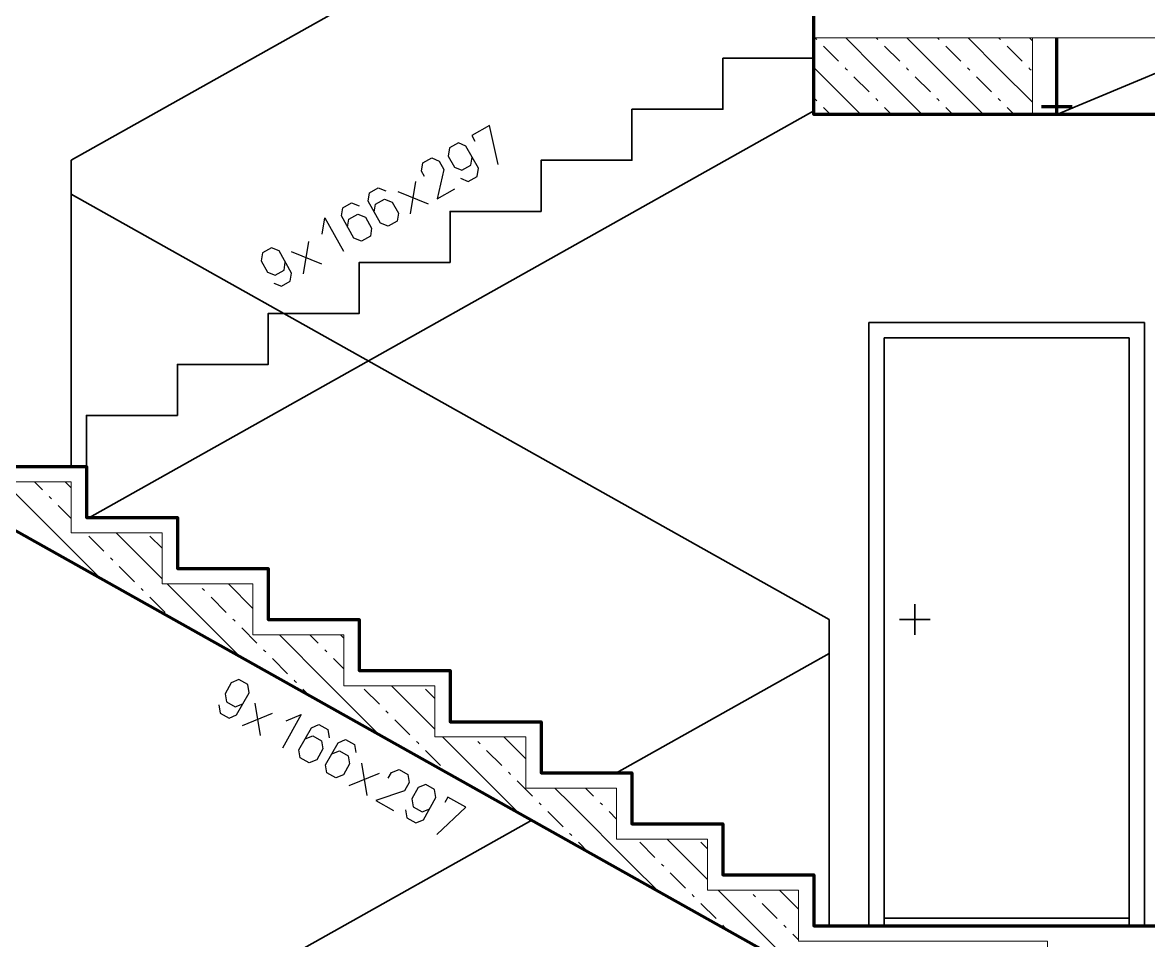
# Model space of a CAD drawing. Header units: millimetres. Extents: x 9557 to 76822, y 14597 to 67378.
# Drawn here: x 53299 to 56977, y 58292 to 61290 of the extents above; entities that cross this region are included whole.
import ezdxf

# ---------------------------------------------------------------- set-up
doc = ezdxf.new("R2010")
doc.units = ezdxf.units.MM
doc.layers.add('PDF_Geometry', color=7, linetype='Continuous')

msp = doc.modelspace()

# ---------------------------------------------------------------- linework, layer by layer
at = {"layer": 'PDF_Geometry', "lineweight": 70}
msp.add_lwpolyline([(58417.6, 60309.8), (58417.6, 60989.8), (55883.6, 60989.8), (55883.6, 61339.8), (59757.6, 61339.8), (59757.6, 62239.8), (59757.6, 62489.8), (60257.6, 62489.8), (60257.6, 62239.8), (60257.6, 60439.8), (59757.6, 60439.8), (59757.6, 60989.8), (58557.6, 60989.8), (58557.6, 60309.8)], close=True, dxfattribs=at)
at = {"layer": 'PDF_Geometry', "lineweight": 35}
for points in [[(53457.6, 59839.8), (53457.6, 60839.8), (55933.6, 62229.2), (55933.6, 61339.8)], [(57277.6, 61239.8), (56677.6, 60989.8)], [(53507.6, 59839.8), (53507.6, 60006.5), (53804.6, 60006.5), (53804.6, 60173.1), (54101.6, 60173.1), (54101.6, 60339.8), (54398.6, 60339.8), (54398.6, 60506.5), (54695.6, 60506.5), (54695.6, 60673.1), (54992.6, 60673.1), (54992.6, 60839.8), (55289.6, 60839.8), (55289.6, 61006.5), (55586.6, 61006.5), (55586.6, 61173.1), (55883.6, 61173.1)], [(53517.1, 59673.1), (55883.6, 61001.1)], [(55933.6, 58339.8), (55933.6, 59339.8), (53457.6, 60729.2)], [(56063.6, 58339.8), (56063.6, 60309.8), (56963.6, 60309.8), (56963.6, 58339.8)], [(56113.6, 58339.8), (56113.6, 60259.8), (56913.6, 60259.8), (56913.6, 58339.8)], [(56213.6, 59289.8), (56213.6, 59389.8)], [(56263.6, 59339.8), (56163.6, 59339.8)], [(55239.6, 58839.8), (55933.6, 59229.2)], [(53457.6, 56839.8), (53457.6, 57839.8), (54962.8, 58684.5)], [(56113.6, 58364.8), (56913.6, 58364.8)]]:
    msp.add_lwpolyline(points, dxfattribs=at)
at = {"layer": 'PDF_Geometry', "lineweight": 18}
for points in [[(55883.6, 61239.8), (59757.6, 61239.8), (60257.6, 61239.8)], [(55893.3, 61234.4), (55889.7, 61238), (55887.8, 61239.8)], [(55964.5, 61163.2), (55914.9, 61212.8)], [(56237.8, 60989.8), (56089.7, 61138), (55987.8, 61239.8)], [(56093.3, 61234.4), (56089.7, 61238), (56087.8, 61239.8)], [(56164.5, 61163.2), (56114.9, 61212.8)], [(56437.8, 60989.8), (56289.7, 61138), (56187.8, 61239.8)], [(56293.3, 61234.4), (56289.7, 61238), (56287.8, 61239.8)], [(56364.5, 61163.2), (56314.9, 61212.8)], [(56597.6, 61030), (56489.7, 61138), (56387.8, 61239.8)], [(56493.3, 61234.4), (56489.7, 61238), (56487.8, 61239.8)], [(56564.5, 61163.2), (56514.9, 61212.8)], [(56597.6, 61230), (56587.8, 61239.8)], [(56597.6, 61239.8), (56597.6, 60989.8)], [(56037.8, 60989.8), (55889.7, 61138), (55883.6, 61144)], [(55993.3, 61134.4), (55989.7, 61138), (55986.1, 61141.6)], [(56193.3, 61134.4), (56189.7, 61138), (56186.1, 61141.6)], [(56393.3, 61134.4), (56389.7, 61138), (56386.1, 61141.6)], [(56593.3, 61134.4), (56589.7, 61138), (56586.1, 61141.6)], [(56064.5, 61063.2), (56014.9, 61112.8)], [(56264.5, 61063.2), (56214.9, 61112.8)], [(56464.5, 61063.2), (56414.9, 61112.8)], [(55893.3, 61034.4), (55889.7, 61038), (55886.1, 61041.6)], [(56093.3, 61034.4), (56089.7, 61038), (56086.1, 61041.6)], [(56293.3, 61034.4), (56289.7, 61038), (56286.1, 61041.6)], [(56493.3, 61034.4), (56489.7, 61038), (56486.1, 61041.6)], [(55937.8, 60989.8), (55914.9, 61012.8)], [(56137.8, 60989.8), (56114.9, 61012.8)], [(56337.8, 60989.8), (56314.9, 61012.8)], [(56537.8, 60989.8), (56514.9, 61012.8)], [(52007.6, 59789.8), (53457.6, 59789.8), (53457.6, 59623.1), (53754.6, 59623.1), (53754.6, 59456.5), (54051.6, 59456.5), (54051.6, 59289.8), (54348.6, 59289.8), (54348.6, 59123.1), (54645.6, 59123.1), (54645.6, 58956.5), (54942.6, 58956.5), (54942.6, 58789.8), (55239.6, 58789.8), (55239.6, 58623.1), (55536.6, 58623.1), (55536.6, 58456.5), (55833.6, 58456.5), (55833.6, 58289.8), (56647.6, 58289.8), (56647.6, 57989.8)], [(53550.7, 59476.9), (53489.7, 59538), (53289.7, 59738), (53237.8, 59789.8)], [(53364.5, 59763.2), (53337.8, 59789.8)], [(53457.6, 59770), (53437.8, 59789.8)], [(53393.3, 59734.4), (53389.7, 59738), (53386.1, 59741.6)], [(53457.6, 59670), (53414.9, 59712.8)], [(53322.8, 59604.8), (53314.9, 59612.8)], [(53564.5, 59563.2), (53514.9, 59612.8)], [(53754.6, 59473), (53689.7, 59538), (53604.5, 59623.1)], [(53754.6, 59573), (53714.9, 59612.8)], [(53593.3, 59534.4), (53589.7, 59538), (53586.1, 59541.6)], [(53664.5, 59463.2), (53614.9, 59512.8)], [(53693.3, 59434.4), (53689.7, 59438), (53686.1, 59441.6)], [(54006.5, 59221.2), (53889.7, 59338), (53771.2, 59456.5)], [(53893.3, 59434.4), (53889.7, 59438), (53886.1, 59441.6)], [(54051.6, 59376), (53971.2, 59456.5)], [(53764.5, 59363.2), (53714.9, 59412.8)], [(53964.5, 59363.2), (53914.9, 59412.8)], [(53993.3, 59334.4), (53989.7, 59338), (53986.1, 59341.6)], [(54064.5, 59263.2), (54014.9, 59312.8)], [(54462.2, 58965.4), (54289.7, 59138), (54137.8, 59289.8)], [(54264.5, 59263.2), (54237.8, 59289.8)], [(54348.6, 59279), (54337.8, 59289.8)], [(54093.3, 59234.4), (54089.7, 59238), (54086.1, 59241.6)], [(54293.3, 59234.4), (54289.7, 59238), (54286.1, 59241.6)], [(54164.5, 59163.2), (54114.9, 59212.8)], [(54348.6, 59179), (54314.9, 59212.8)], [(54193.3, 59134.4), (54189.7, 59138), (54186.1, 59141.6)], [(54234.3, 59093.3), (54214.9, 59112.8)], [(54464.5, 59063.2), (54414.9, 59112.8)], [(54645.6, 58982), (54504.5, 59123.1)], [(54645.6, 59082), (54614.9, 59112.8)], [(54493.3, 59034.4), (54489.7, 59038), (54486.1, 59041.6)], [(54564.5, 58963.2), (54514.9, 59012.8)], [(54593.3, 58934.4), (54589.7, 58938), (54586.1, 58941.6)], [(54918, 58709.7), (54889.7, 58738), (54689.7, 58938), (54671.2, 58956.5)], [(54793.3, 58934.4), (54789.7, 58938), (54786.1, 58941.6)], [(54942.6, 58885), (54889.7, 58938), (54871.2, 58956.5)], [(54664.5, 58863.2), (54614.9, 58912.8)], [(54864.5, 58863.2), (54814.9, 58912.8)], [(54690.1, 58837.5), (54689.7, 58838), (54686.1, 58841.6)], [(54893.3, 58834.4), (54889.7, 58838), (54886.1, 58841.6)], [(54964.5, 58763.2), (54914.9, 58812.8)], [(55373.7, 58453.9), (55289.7, 58538), (55089.7, 58738), (55037.8, 58789.8)], [(55164.5, 58763.2), (55137.8, 58789.8)], [(55239.6, 58788), (55237.8, 58789.8)], [(54993.3, 58734.4), (54989.7, 58738), (54986.1, 58741.6)], [(55193.3, 58734.4), (55189.7, 58738), (55186.1, 58741.6)], [(55064.5, 58663.2), (55014.9, 58712.8)], [(55239.6, 58688), (55214.9, 58712.8)], [(55093.3, 58634.4), (55089.7, 58638), (55086.1, 58641.6)], [(55145.8, 58581.8), (55114.9, 58612.8)], [(55364.5, 58563.2), (55314.9, 58612.8)], [(55536.6, 58491), (55489.7, 58538), (55404.5, 58623.1)], [(55536.6, 58591), (55514.9, 58612.8)], [(55393.3, 58534.4), (55389.7, 58538), (55386.1, 58541.6)], [(55464.5, 58463.2), (55414.9, 58512.8)], [(55829.5, 58198.2), (55689.7, 58338), (55571.2, 58456.5)], [(55833.6, 58394), (55771.2, 58456.5)], [(55493.3, 58434.4), (55489.7, 58438), (55486.1, 58441.6)], [(55564.5, 58363.2), (55514.9, 58412.8)], [(55693.3, 58434.4), (55689.7, 58438), (55686.1, 58441.6)], [(55764.5, 58363.2), (55714.9, 58412.8)], [(55593.3, 58334.4), (55589.7, 58338), (55586.1, 58341.6)], [(55793.3, 58334.4), (55789.7, 58338), (55786.1, 58341.6)], [(55833.6, 58294), (55814.9, 58312.8)]]:
    msp.add_lwpolyline(points, dxfattribs=at)
at = {"layer": 'PDF_Geometry', "lineweight": 70}
for points in [[(56677.6, 60989.8), (56677.6, 61239.8)], [(56727.6, 61014.8), (56627.6, 61014.8)], [(52507.6, 59839.8), (53507.6, 59839.8), (53507.6, 59673.1), (53804.6, 59673.1), (53804.6, 59506.5), (54101.6, 59506.5), (54101.6, 59339.8), (54398.6, 59339.8), (54398.6, 59173.1), (54695.6, 59173.1), (54695.6, 59006.5), (54992.6, 59006.5), (54992.6, 58839.8), (55289.6, 58839.8), (55289.6, 58673.1), (55586.6, 58673.1), (55586.6, 58506.5), (55883.6, 58506.5), (55883.6, 58339.8), (58417.6, 58339.8)], [(53260.5, 59639.8), (55883.6, 58167.8), (55883.6, 57989.8), (59807.6, 57989.8), (59807.6, 55339.8), (55883.6, 55339.8), (55883.6, 55506.5), (55586.6, 55506.5), (55586.6, 55673.1), (55289.6, 55673.1), (55289.6, 55839.8), (54992.6, 55839.8), (54992.6, 56006.5), (54695.6, 56006.5), (54695.6, 56173.1), (54398.6, 56173.1), (54398.6, 56339.8), (54101.6, 56339.8), (54101.6, 56506.5), (53804.6, 56506.5), (53804.6, 56673.1), (53507.6, 56673.1), (53507.6, 56839.8), (52457.6, 56839.8)]]:
    msp.add_lwpolyline(points, dxfattribs=at)
at = {"layer": 'PDF_Geometry', "lineweight": 25}
for points in [[(54852.1, 60825.7), (54824.4, 60953.5), (54766.2, 60920.9), (54776.5, 60902.7)], [(54730, 60781.1), (54754.8, 60771.1), (54783.8, 60787.4), (54788.2, 60813.8), (54747.4, 60886.4), (54722.6, 60896.4), (54693.6, 60880.1), (54689.2, 60853.7), (54709.6, 60817.4), (54734.4, 60807.4), (54763.4, 60823.7), (54767.8, 60850.1)], [(54612.2, 60786.7), (54602, 60804.8), (54606.4, 60831.2), (54635.4, 60847.5), (54660.2, 60837.4), (54675.5, 60810.2), (54653, 60714), (54711.2, 60746.6)], [(54565.8, 60665), (54583.2, 60770.4)], [(54448, 60670.6), (54452.3, 60697), (54481.4, 60713.3), (54506.2, 60703.3), (54526.5, 60667), (54522.2, 60640.6), (54493.1, 60624.3), (54468.4, 60634.3), (54427.6, 60706.9), (54432, 60733.3), (54461, 60749.6), (54485.8, 60739.6)], [(54525, 60737.8), (54624, 60697.7)], [(54360.8, 60621.7), (54365.1, 60648), (54394.2, 60664.3), (54419, 60654.3), (54439.3, 60618), (54435, 60591.6), (54405.9, 60575.3), (54381.2, 60585.4), (54340.4, 60658), (54344.8, 60684.3), (54373.8, 60700.6), (54398.6, 60690.6)], [(54277.9, 60599.1), (54286.6, 60651.7), (54347.8, 60542.7)], [(54119.5, 60438.6), (54144.3, 60428.5), (54173.4, 60444.8), (54177.7, 60471.2), (54137, 60543.8), (54112.2, 60553.8), (54083.1, 60537.5), (54078.8, 60511.2), (54099.2, 60474.9), (54123.9, 60464.8), (54153, 60481.1), (54157.3, 60507.5)], [(54217, 60469.3), (54234.3, 60574.6)], [(54176.2, 60542), (54275.1, 60501.9)], [(53939.9, 59061.1), (53944.3, 59034.7), (53973.3, 59018.4), (53998.1, 59028.4), (54038.8, 59101), (54034.5, 59127.4), (54005.4, 59143.7), (53980.7, 59133.7), (53960.3, 59097.4), (53964.6, 59071), (53993.7, 59054.7), (54018.5, 59064.7)], [(54057.7, 59066.6), (54075.1, 58961.3)], [(54016.9, 58993.9), (54115.9, 59034)], [(54159.5, 59009.5), (54208.9, 59029.5), (54147.7, 58920.5)], [(54221.9, 58950.5), (54246.7, 58960.6), (54275.7, 58944.3), (54280.1, 58917.9), (54259.7, 58881.6), (54234.9, 58871.6), (54205.9, 58887.9), (54201.5, 58914.2), (54242.3, 58986.8), (54267.1, 58996.9), (54296.1, 58980.6), (54300.4, 58954.2)], [(54309.1, 58901.6), (54333.9, 58911.6), (54362.9, 58895.3), (54367.3, 58869), (54346.9, 58832.7), (54322.1, 58822.6), (54293.1, 58838.9), (54288.7, 58865.3), (54329.5, 58937.9), (54354.3, 58947.9), (54383.3, 58931.6), (54387.7, 58905.3)], [(54406.5, 58870.9), (54423.9, 58765.5)], [(54365.7, 58798.2), (54464.7, 58838.2)], [(54493.7, 58821.9), (54503.9, 58840), (54528.7, 58850.1), (54557.7, 58833.8), (54562.1, 58807.4), (54546.8, 58780.1), (54452.9, 58749.2), (54511.1, 58716.6)], [(54550.4, 58718.5), (54554.7, 58692.1), (54583.8, 58675.8), (54608.5, 58685.8), (54649.3, 58758.4), (54644.9, 58784.8), (54615.9, 58801.1), (54591.1, 58791.1), (54570.7, 58754.8), (54575.1, 58728.4), (54604.1, 58712.1), (54628.9, 58722.1)], [(54652, 58637.5), (54746.7, 58727.7), (54688.5, 58760.4), (54678.3, 58742.1)]]:
    msp.add_lwpolyline(points, dxfattribs=at)

doc.saveas('drawing.dxf')
